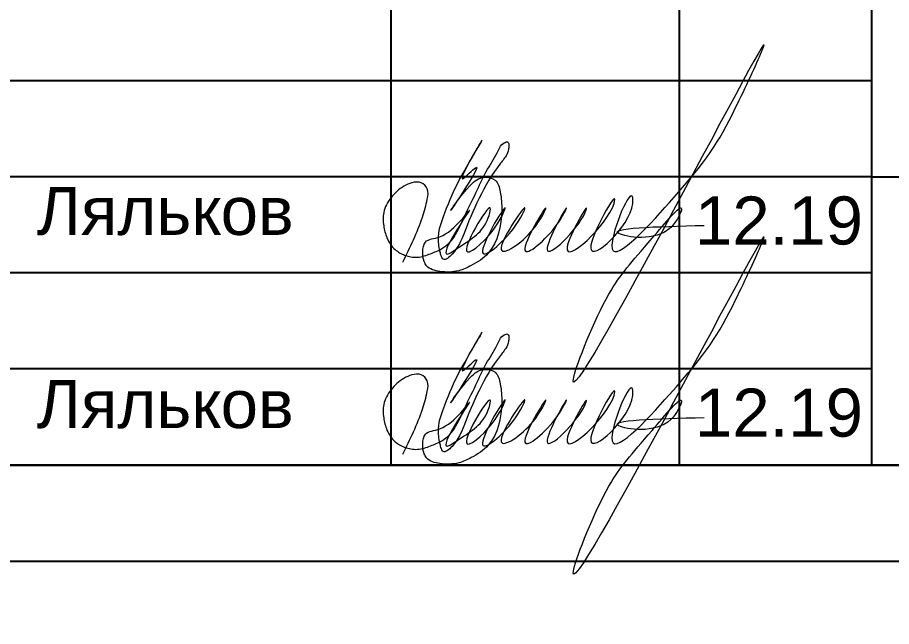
# Model space of a CAD drawing. Header units: metres. Extents: x -1525 to -1043, y -1331 to -1144.
# Drawn here: x -1481.166 to -1476.618, y -1265.148 to -1261.978 of the extents above; entities that cross this region are included whole.
import ezdxf
from ezdxf.enums import TextEntityAlignment as Align

# ---------------------------------------------------------------- set-up
doc = ezdxf.new("R2010")
doc.units = ezdxf.units.M
doc.header["$MEASUREMENT"] = 0
doc.layers.add('ELPROJECT', color=7, linetype='Continuous')
doc.styles.add('GOST 2.304', font='CS_Gost2304.shx')
doc.styles.add('Style-Arial', font='arial.ttf')

msp = doc.modelspace()

# ---------------------------------------------------------------- linework, layer by layer
at = {"color": 5, "linetype": 'Continuous', "lineweight": 0}
for points in [[(-1479.1615818, -1263.25152088), (-1479.05891639, -1263.01670306), (-1479.03373303, -1262.9227175), (-1479.03373303, -1262.86951359), (-1479.06496037, -1262.83828625), (-1479.11424064, -1262.83828625), (-1479.19158691, -1262.88294214), (-1479.24633943, -1262.95273046), (-1479.2607911, -1262.9931188), (-1479.2607911, -1263.0617354), (-1479.24374361, -1263.1253575), (-1479.20090673, -1263.18605515), (-1479.15164477, -1263.21449656), (-1479.08488215, -1263.22563968), (-1479.01683, -1263.20740516), (-1478.95835388, -1263.18080903), (-1478.91824684, -1263.14980925), (-1478.84688307, -1263.02620357), (-1478.78068916, -1262.89014006), (-1478.72696369, -1262.77971229), (-1478.67073425, -1262.68232005), (-1478.63352079, -1262.63015914), (-1478.61615673, -1262.62550645), (-1478.60946324, -1262.65048689), (-1478.62047528, -1262.69158439), (-1478.65294812, -1262.7364246), (-1478.8441751, -1263.10485521), (-1478.90494311, -1263.21010848), (-1478.95045742, -1263.23638618), (-1478.96263081, -1263.21530123), (-1478.96828414, -1263.19420274), (-1478.97577626, -1263.11873206), (-1478.94265261, -1262.99511292), (-1478.84781053, -1262.78841983), (-1478.74954836, -1262.61822478), (-1478.84660208, -1262.8155376), (-1478.78345966, -1262.75994449), (-1478.91223187, -1262.98298452), (-1478.81148151, -1262.85246036), (-1478.7373105, -1262.80963771), (-1478.68106465, -1262.82470874), (-1478.65426603, -1262.88483729), (-1478.64635568, -1262.98175779), (-1478.71713479, -1263.20457778), (-1478.80490202, -1263.26886656), (-1478.86946103, -1263.29579983), (-1478.96866601, -1263.29955194), (-1479.03744449, -1263.27039084), (-1479.04995936, -1263.24871445), (-1479.05751566, -1263.19809984), (-1479.04374776, -1263.14671735), (-1478.96803226, -1263.11913307), (-1478.81512989, -1262.9821597), (-1478.9306237, -1263.20938818), (-1478.87116546, -1263.17505995), (-1478.71692813, -1263.02082262), (-1478.70480907, -1262.97559368), (-1478.8299764, -1263.19238985), (-1478.69701106, -1263.0914043), (-1478.62865387, -1262.96849457), (-1478.74600861, -1263.20152241), (-1478.58414155, -1263.07392514), (-1478.52568384, -1262.96849457), (-1478.64888983, -1263.18607244), (-1478.48277893, -1263.08006553), (-1478.41630068, -1262.96849457), (-1478.52609447, -1263.18834545), (-1478.35622186, -1263.05185062), (-1478.30871074, -1262.96849457), (-1478.41032727, -1263.18514529), (-1478.21273574, -1262.99310384), (-1478.20786553, -1262.98088812), (-1478.30633377, -1263.17319654), (-1478.06217526, -1262.94623566), (-1478.05951005, -1262.93628893), (-1478.18359385, -1263.17675039), (-1477.9645235, -1262.94614357), (-1477.9645235, -1262.9171985), (-1478.07373239, -1263.16503541), (-1477.77347755, -1262.94017887), (-1477.42941878, -1262.44710164), (-1477.29446379, -1262.15658128), (-1478.27196376, -1263.8496609), (-1478.0888512, -1263.41768027), (-1477.86411611, -1263.12708842), (-1477.71097406, -1262.97394637), (-1477.76659153, -1263.07027865), (-1478.03665682, -1263.10264844), (-1477.59395767, -1263.06008448)], [(-1479.1615818, -1264.25152088), (-1479.05891639, -1264.01670306), (-1479.03373303, -1263.9227175), (-1479.03373303, -1263.86951359), (-1479.06496037, -1263.83828625), (-1479.11424064, -1263.83828625), (-1479.19158691, -1263.88294214), (-1479.24633943, -1263.95273046), (-1479.2607911, -1263.9931188), (-1479.2607911, -1264.0617354), (-1479.24374361, -1264.1253575), (-1479.20090673, -1264.18605515), (-1479.15164477, -1264.21449656), (-1479.08488215, -1264.22563968), (-1479.01683, -1264.20740516), (-1478.95835388, -1264.18080903), (-1478.91824684, -1264.14980925), (-1478.84688307, -1264.02620357), (-1478.78068916, -1263.89014006), (-1478.72696369, -1263.77971229), (-1478.67073425, -1263.68232005), (-1478.63352079, -1263.63015914), (-1478.61615673, -1263.62550645), (-1478.60946324, -1263.65048689), (-1478.62047528, -1263.69158439), (-1478.65294812, -1263.7364246), (-1478.8441751, -1264.10485521), (-1478.90494311, -1264.21010848), (-1478.95045742, -1264.23638618), (-1478.96263081, -1264.21530123), (-1478.96828414, -1264.19420274), (-1478.97577626, -1264.11873206), (-1478.94265261, -1263.99511292), (-1478.84781053, -1263.78841983), (-1478.74954836, -1263.61822478), (-1478.84660208, -1263.8155376), (-1478.78345966, -1263.75994449), (-1478.91223187, -1263.98298452), (-1478.81148151, -1263.85246036), (-1478.7373105, -1263.80963771), (-1478.68106465, -1263.82470874), (-1478.65426603, -1263.88483729), (-1478.64635568, -1263.98175779), (-1478.71713479, -1264.20457778), (-1478.80490202, -1264.26886656), (-1478.86946103, -1264.29579983), (-1478.96866601, -1264.29955194), (-1479.03744449, -1264.27039084), (-1479.04995936, -1264.24871445), (-1479.05751566, -1264.19809984), (-1479.04374776, -1264.14671735), (-1478.96803226, -1264.11913307), (-1478.81512989, -1263.9821597), (-1478.9306237, -1264.20938818), (-1478.87116546, -1264.17505995), (-1478.71692813, -1264.02082262), (-1478.70480907, -1263.97559368), (-1478.8299764, -1264.19238985), (-1478.69701106, -1264.0914043), (-1478.62865387, -1263.96849457), (-1478.74600861, -1264.20152241), (-1478.58414155, -1264.07392514), (-1478.52568384, -1263.96849457), (-1478.64888983, -1264.18607244), (-1478.48277893, -1264.08006553), (-1478.41630068, -1263.96849457), (-1478.52609447, -1264.18834545), (-1478.35622186, -1264.05185062), (-1478.30871074, -1263.96849457), (-1478.41032727, -1264.18514529), (-1478.21273574, -1263.99310384), (-1478.20786553, -1263.98088812), (-1478.30633377, -1264.17319654), (-1478.06217526, -1263.94623566), (-1478.05951005, -1263.93628893), (-1478.18359385, -1264.17675039), (-1477.9645235, -1263.94614357), (-1477.9645235, -1263.9171985), (-1478.07373239, -1264.16503541), (-1477.77347755, -1263.94017887), (-1477.42941878, -1263.44710164), (-1477.29446379, -1263.15658128), (-1478.27196376, -1264.8496609), (-1478.0888512, -1264.41768027), (-1477.86411611, -1264.12708842), (-1477.71097406, -1263.97394637), (-1477.76659153, -1264.07027865), (-1478.03665682, -1264.10264844), (-1477.59395767, -1264.06008448)]]:
    msp.add_spline(points, degree=3, dxfattribs=at)
at = {"layer": 'ELPROJECT'}
for p, q in [((-1479.22162835, -1264.30735083), (-1479.22162835, -1258.80735083)), ((-1477.72162835, -1264.30735083), (-1477.72162835, -1258.80735083)), ((-1476.72162835, -1264.30735083), (-1476.72162835, -1258.80735083)), ((-1476.72162835, -1262.30735083), (-1483.22162835, -1262.30735083)), ((-1476.72162835, -1262.80735083), (-1483.22162835, -1262.80735083)), ((-1476.72162835, -1262.80735083), (-1464.72162835, -1262.80735083)), ((-1476.72162835, -1263.30735083), (-1483.22162835, -1263.30735083)), ((-1476.72162835, -1263.80735083), (-1483.22162835, -1263.80735083)), ((-1504.22162835, -1264.30735083), (-1464.72162835, -1264.30735083)), ((-1464.72162835, -1264.30735083), (-1483.22162835, -1264.30735083)), ((-1506.22162835, -1264.80735083), (-1464.22162835, -1264.80735083))]:
    msp.add_line(p, q, dxfattribs=at)

# ---------------------------------------------------------------- texts
at = {"color": 7, "lineweight": 13, "style": 'Style-Arial'}
for p in [(-1481.06554522, -1262.85951379), (-1481.06554522, -1263.86493257)]:
    msp.add_text('Ляльков', height=0.25, dxfattribs=at).set_placement(p, align=Align.TOP_LEFT)
at = {"color": 7, "linetype": 'Continuous', "lineweight": 30, "char_height": 0.25, "attachment_point": 1, "line_spacing_factor": 0.72, "style": 'GOST 2.304'}
for insert in [(-1477.64081737, -1262.90948404), (-1477.64081737, -1263.90948404)]:
    msp.add_mtext('{\\fArial|b0|i0|c204|p39;12.19}', dxfattribs=dict(at, insert=insert))

doc.saveas('drawing.dxf')
